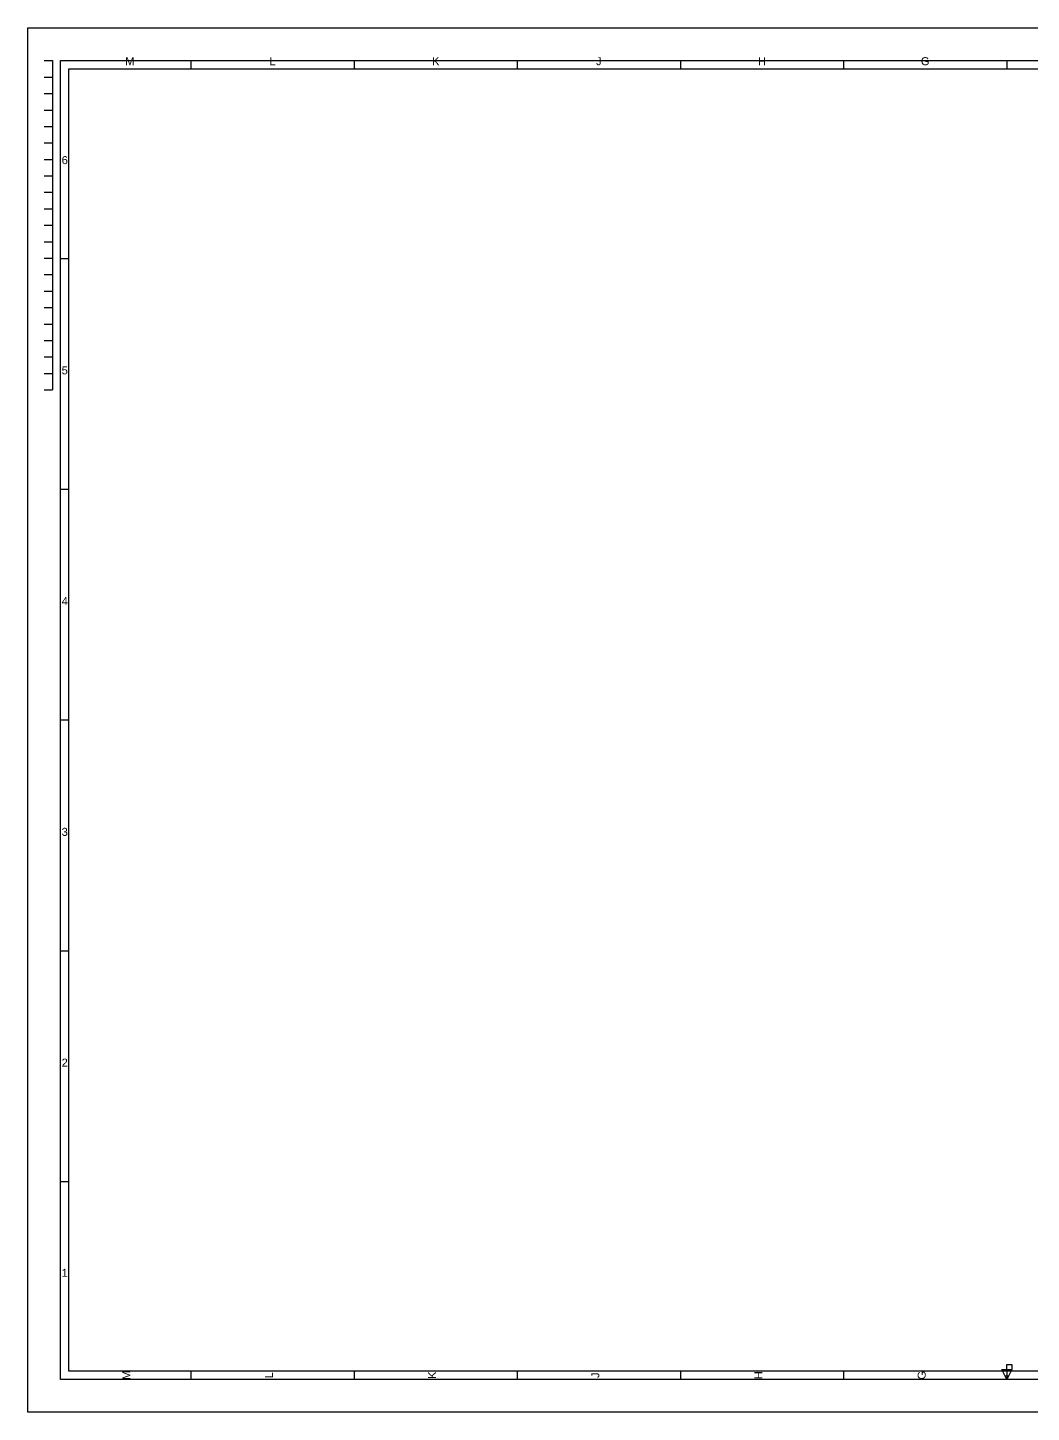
# Model space of a CAD drawing. Header units: millimetres. Extents: x 0 to 1189, y 0 to 841.
# Drawn here: x 0 to 609, y 0 to 841 of the extents above; entities that cross this region are included whole.
import ezdxf
from ezdxf.enums import TextEntityAlignment as Align

# ---------------------------------------------------------------- set-up
doc = ezdxf.new("R2010")
doc.units = ezdxf.units.MM
doc.styles.add('ARIAL', font='arial.ttf')

msp = doc.modelspace()

# ---------------------------------------------------------------- linework, layer by layer
for p, q in [((10, 821), (15, 821)), ((15, 821), (15, 621)), ((99.08, 821), (99.08, 816)), ((198.17, 821), (198.17, 816)), ((297.25, 821), (297.25, 816)), ((396.33, 821), (396.33, 816)), ((495.42, 821), (495.42, 816)), ((594.5, 821), (594.5, 816)), ((10, 811), (15, 811)), ((10, 801), (15, 801)), ((10, 791), (15, 791)), ((10, 781), (15, 781)), ((10, 771), (15, 771)), ((10, 761), (15, 761)), ((10, 751), (15, 751)), ((10, 741), (15, 741)), ((10, 731), (15, 731)), ((10, 721), (15, 721)), ((10, 711), (15, 711)), ((10, 701), (15, 701)), ((20, 700.83), (25, 700.83)), ((10, 691), (15, 691)), ((10, 681), (15, 681)), ((10, 671), (15, 671)), ((10, 661), (15, 661)), ((10, 651), (15, 651)), ((10, 641), (15, 641)), ((10, 631), (15, 631)), ((10, 621), (15, 621)), ((20, 560.67), (25, 560.67)), ((20, 420.5), (25, 420.5)), ((20, 280.33), (25, 280.33)), ((20, 140.17), (25, 140.17)), ((594.5, 26), (594.5, 29)), ((594.5, 29), (597.5, 29)), ((597.5, 29), (597.5, 26)), ((99.08, 25), (99.08, 20)), ((198.17, 25), (198.17, 20)), ((297.25, 25), (297.25, 20)), ((396.33, 25), (396.33, 20)), ((495.42, 25), (495.42, 20)), ((594.5, 25), (594.5, 20))]:
    msp.add_line(p, q)
for points in [[(0, 841), (1189, 841), (1189, 0), (0, 0)], [(20, 821), (1169, 821), (1169, 20), (20, 20)], [(25, 816), (1164, 816), (1164, 25), (25, 25)], [(591.5, 26), (597.5, 26), (594.5, 20)], [(591.5, 26), (597.5, 26), (595.5, 22), (593.5, 22)]]:
    msp.add_lwpolyline(points, close=True)

# ---------------------------------------------------------------- texts
at = {"style": 'ARIAL'}
for s, p in [('M', (62.04, 816.75)), ('L', (148.62, 816.75)), ('K', (247.71, 816.75)), ('J', (346.79, 816.75)), ('H', (445.87, 816.75)), ('G', (544.96, 816.75)), ('6', (22.5, 756.67)), ('5', (22.5, 629)), ('4', (22.5, 488.83)), ('3', (22.5, 348.67)), ('2', (22.5, 208.5)), ('1', (22.5, 80.83))]:
    msp.add_text(s, height=4.86, dxfattribs=at).set_placement(p, align=Align.BOTTOM_CENTER)
for s, p in [('M', (63.79, 22.5)), ('L', (150.37, 22.5)), ('K', (249.46, 22.5)), ('J', (348.54, 22.5)), ('H', (447.62, 22.5)), ('G', (546.71, 22.5))]:
    msp.add_text(s, height=4.86, rotation=90, dxfattribs=at).set_placement(p, align=Align.BOTTOM_CENTER)

doc.saveas('drawing.dxf')
